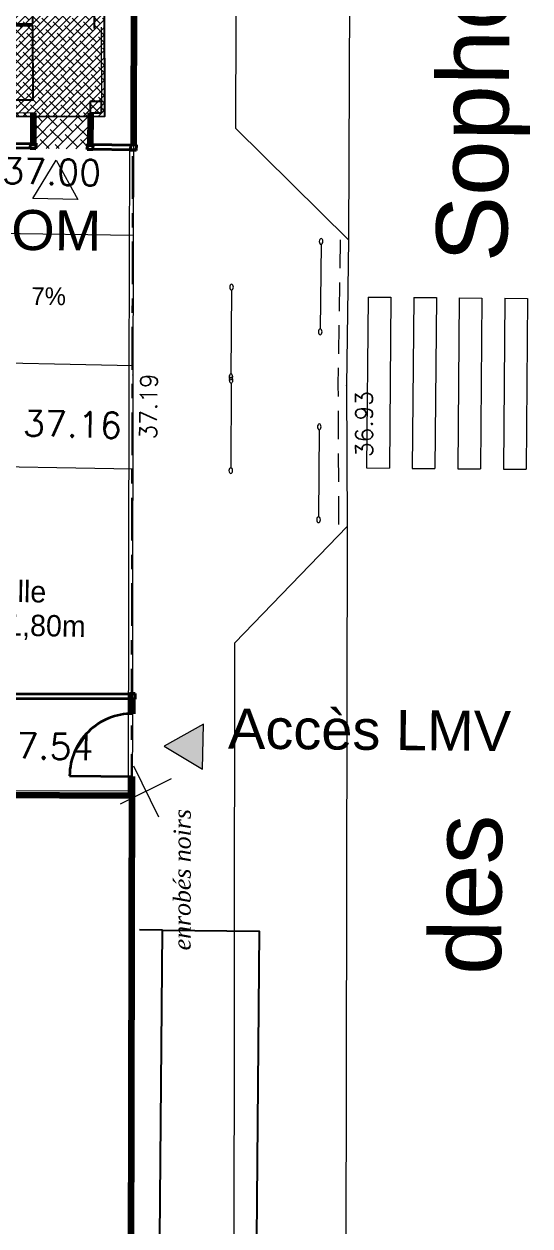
# Model space of a CAD drawing. Extents: x 996 to 1166918, y 537 to 295728.
# Drawn here: x 1157.61 to 1166.5, y 641.6 to 662.71 of the extents above; entities that cross this region are included whole.
import ezdxf

# ---------------------------------------------------------------- set-up
doc = ezdxf.new("R2010")
doc.units = 0
doc.header["$MEASUREMENT"] = 0
for name, pattern in [('CONTINU', [0]), ('DGN2', [0.75, 0.5, -0.25]), ('DGN3', [1.25, 1, -0.25]), ('DGN4', [1.5, 0.75, -0.25, 0.25, -0.25])]:
    doc.linetypes.add(name, pattern=pattern)
doc.layers.get('0').update_dxf_attribs({"linetype": 'CONTINUOUS', "lineweight": 0})
doc.layers.add('Béton', color=7, linetype='CONTINU', lineweight=5, true_color=0xaba9a0)
doc.layers.add('Clôtures', color=7, linetype='CONTINUOUS', lineweight=120, true_color=0x04c83f)
for name, color, linetype, lineweight in [('CF-FON-CADASTRE-DIGITALISE', 6, 'DGN4', 0), ('CF-TOPO-ALTITUDE-VOIRIE', 7, 'CONTINUOUS', 0), ('CF-TOPO-CARROYAGE', 7, 'CONTINUOUS', 0), ('CF-TOPO-MOBILIER-FIXE', 7, 'CONTINUOUS', 0), ('CF-TOPO-NATURE-MATERIAUX', 7, 'CONTINUOUS', 0), ('CF-TOPO-NATURE-MATERIAUX-TXT', 7, 'CONTINUOUS', 0), ('CF-TOPO-VOIRIE', 7, 'CONTINUOUS', 0), ('DIVERS', 7, 'CONTINU', 5), ('Niveaux projet', 7, 'CONTINU', 5), ('Texte projet', 7, 'CONTINU', 5)]:
    doc.layers.add(name, color=color, linetype=linetype, lineweight=lineweight)
doc.layers.add('Locaux OM', color=7, linetype='CONTINUOUS')
doc.layers.add('TEXTE', color=7, linetype='CONTINUOUS')
doc.layers.add('Trottoirs', color=7, linetype='CONTINUOUS', true_color=0xffffff)
doc.styles.add('LEROY', font='j_leroy')
doc.styles.add('SIMPLEX', font='simplex.shx')
doc.styles.get("Standard").update_dxf_attribs({"font": 'arial.ttf'})
doc.styles.add('Style-Times New Roman IF', font='timesi.ttf')

# ---------------------------------------------------------------- blocks, each defined once
blk = doc.blocks.new('cf132arceau-vehicules')
blk.add_line((0.031, 0), (0.969, 0))
for centre in [(0, 0), (1, 0)]:
    blk.add_circle(centre, 0.0314)
blk = doc.blocks.new('CROIX')
at = {"linetype": 'CONTINU'}
for p, q in [((0, 0.5), (0, -0.5)), ((-0.5, 0), (0.5, 0))]:
    blk.add_line(p, q, dxfattribs=at)
blk = doc.blocks.new('A$C11037D69')
at = {"layer": 'CF-TOPO-NATURE-MATERIAUX', "linetype": 'DGN2', "lineweight": 0, "ltscale": 3}
for p, q in [((0.06, 0.06), (0.06, 6.06)), ((0.06, 6.06), (2.11, 6.06)), ((2.11, 6.06), (2.11, 0.06)), ((0.91, 0.06), (0.06, 0.06)), ((2.11, 0.06), (1.91, 0.06))]:
    blk.add_line(p, q, dxfattribs=at)
at = {"layer": 'Locaux OM', "ltscale": 0.05}
for points in [[(0, 0), (2.17, 0), (2.17, 6.12), (0, 6.12)], [(0.06, 5.86), (0.26, 5.86), (0.26, 6.06), (0.06, 6.06)], [(1.91, 5.86), (2.11, 5.86), (2.11, 6.06), (1.91, 6.06)], [(0.06, 4.53), (0.91, 4.53), (0.91, 5.83), (0.06, 5.83)], [(0.06, 3.19), (0.91, 3.19), (0.91, 4.49), (0.06, 4.49)], [(0.06, 2.96), (0.26, 2.96), (0.26, 3.16), (0.06, 3.16)], [(1.91, 2.96), (2.11, 2.96), (2.11, 3.16), (1.91, 3.16)], [(0.06, 1.63), (0.91, 1.63), (0.91, 2.93), (0.06, 2.93)], [(0.06, 0.29), (0.91, 0.29), (0.91, 1.59), (0.06, 1.59)], [(0.06, 0.06), (0.26, 0.06), (0.26, 0.26), (0.06, 0.26)], [(1.91, 0.06), (2.11, 0.06), (2.11, 0.26), (1.91, 0.26)]]:
    blk.add_lwpolyline(points, close=True, dxfattribs=at)

msp = doc.modelspace()

# ---------------------------------------------------------------- hatches: boundary and pattern name
at = {"layer": 'Béton', "ltscale": 0.05}
h = msp.add_hatch(dxfattribs=at)
h.set_pattern_fill('ANSI38', color=256, scale=0.75, style=0)
h.set_pattern_definition([(45, (1234.66075, 653.56351), (-0.06629126, 0.06629126), []), (135, (1234.66075, 653.56351), (-0.19887378, 0.06629126), [0.234375, -0.140625])])
h.paths.add_polyline_path([(1156.863, 661.082), (1159.033, 661.088), (1159.015, 667.208), (1156.845, 667.202)])
h = msp.add_hatch(dxfattribs=at)
h.set_pattern_fill('ANSI38', color=256, style=0)
h.set_pattern_definition([(45, (1234.66075, 653.56351), (-0.08838835, 0.08838835), []), (135, (1234.66075, 653.56351), (-0.26516504, 0.08838835), [0.3125, -0.1875])])
h.paths.add_polyline_path([(1158.773, 660.51), (1158.781, 661.087), (1157.773, 661.085), (1157.773, 660.526)])
at = {"layer": 'DIVERS', "ltscale": 0.05}
msp.add_hatch(color=256, dxfattribs=at).paths.add_polyline_path([(1160.071, 650.026), (1160.749, 649.62), (1160.762, 650.41)])

# ---------------------------------------------------------------- linework, layer by layer
for p, q in [((1163.428, 696.793), (1163.312, 658.914)), ((1163.654, 657.911), (1163.628, 654.911)), ((1163.654, 657.911), (1164.054, 657.908)), ((1164.054, 657.908), (1164.028, 654.908)), ((1164.454, 657.904), (1164.428, 654.904)), ((1164.454, 657.904), (1164.854, 657.901)), ((1164.854, 657.901), (1164.828, 654.901)), ((1165.254, 657.897), (1165.228, 654.897)), ((1165.254, 657.897), (1165.653, 657.894)), ((1165.653, 657.894), (1165.628, 654.894)), ((1166.053, 657.89), (1166.028, 654.89)), ((1166.053, 657.89), (1166.453, 657.887)), ((1166.453, 657.887), (1166.427, 654.887)), ((1163.628, 654.911), (1164.028, 654.908)), ((1164.428, 654.904), (1164.828, 654.901)), ((1165.228, 654.897), (1165.628, 654.894)), ((1166.028, 654.89), (1166.427, 654.887)), ((1163.285, 653.88), (1163.215, 612.108))]:
    msp.add_line(p, q)
at = {"layer": 'CF-FON-CADASTRE-DIGITALISE', "lineweight": 0, "flags": 128}
msp.add_lwpolyline([(1050.968, 703.567), (1053.482, 706.703), (1054.868, 711.757), (1098.804, 711.085), (1101.999, 712.978), (1112.616, 712.853), (1112.579, 707.868), (1117.23, 707.834), (1117.273, 710.777), (1153.907, 710.161, -0.128061), (1156.194, 709.608, -0.158091), (1158.331, 707.385, 0.029168), (1158.834, 706.487, -0.115233), (1159.602, 701.898), (1159.408, 609.46), (1158.951, 609.468), (1158.813, 602.433), (1152.032, 598.153, -0.108271), (1148.523, 597.143), (1064.89, 598.051, -0.391305), (1050.624, 612.661), (1050.97, 704.056), (1050.006, 709.836, 0.020715), (1049.379, 712.281, 0.027295), (1048.249, 715.408)], format="xyb", dxfattribs=at)
at = {"layer": 'CF-TOPO-ALTITUDE-VOIRIE', "lineweight": 0, "flags": 128}
for points in [[(1159.528, 656.546, 1), (1159.519, 656.541, 1), (1159.528, 656.546)], [(1163.279, 656.363, 1), (1163.27, 656.359, 1), (1163.279, 656.363)]]:
    msp.add_lwpolyline(points, format="xyb", dxfattribs=at)
at = {"layer": 'CF-TOPO-VOIRIE', "lineweight": 0}
msp.add_line((1156.684, 659.043), (1159.53, 658.998), dxfattribs=at)
at = {"layer": 'CF-TOPO-VOIRIE', "lineweight": 0, "flags": 128}
for points in [[(1163.41, 697.788), (1163.428, 696.793), (1161.398, 694.206), (1161.38, 677.857), (1161.324, 660.879), (1163.312, 658.914)], [(1159.578, 675.237), (1159.523, 656.544), (1159.496, 634.455), (1159.469, 626.369)], [(1159.465, 660.5), (1159.453, 656.544), (1159.444, 649.155)], [(1163.312, 658.914), (1163.275, 656.361), (1163.285, 653.88)], [(1159.524, 656.701), (1156.212, 656.774)], [(1156.19, 654.955), (1159.521, 654.898)], [(1163.208, 610.507), (1163.215, 612.108), (1161.252, 614.141), (1161.297, 634.541), (1161.313, 651.841), (1163.285, 653.88)]]:
    msp.add_lwpolyline(points, dxfattribs=at)
at = {"layer": 'CF-TOPO-VOIRIE', "linetype": 'DGN2', "lineweight": 0, "flags": 128}
msp.add_lwpolyline([(1163.162, 658.916), (1163.125, 656.362), (1163.135, 653.879)], dxfattribs=at)
at = {"layer": 'Clôtures', "ltscale": 0.05}
for p, q in [((1159.578, 675.248), (1159.535, 660.588)), ((1157.773, 661.145), (1157.774, 660.566)), ((1158.783, 661.148), (1158.773, 660.55)), ((1159.516, 650.595), (1159.518, 650.849)), ((1159.469, 626.369), (1159.514, 649.495)), ((1159.514, 649.155), (1144.585, 649.214))]:
    msp.add_line(p, q, dxfattribs=at)
at = {"layer": 'Clôtures', "lineweight": 35, "ltscale": 0.05}
msp.add_line((1158.414, 649.504), (1159.514, 649.495), dxfattribs=at)
msp.add_arc((1159.514, 649.495), 1.1, 89.5038, 179.5038, dxfattribs=at)
at = {"layer": 'DIVERS', "lineweight": 40}
for p, q in [((1156.754, 660.622), (1157.825, 660.605)), ((1157.726, 660.618), (1157.721, 660.518)), ((1157.826, 660.613), (1157.726, 660.618)), ((1157.826, 660.613), (1157.821, 660.514)), ((1156.751, 660.542), (1157.822, 660.525)), ((1157.821, 660.514), (1157.721, 660.518)), ((1158.726, 660.604), (1158.721, 660.504)), ((1158.721, 660.511), (1159.583, 660.498)), ((1158.821, 660.5), (1158.721, 660.504)), ((1158.725, 660.591), (1159.587, 660.578)), ((1158.826, 660.599), (1158.726, 660.604)), ((1158.826, 660.599), (1158.821, 660.5)), ((1159.487, 660.591), (1159.483, 660.491)), ((1159.582, 660.486), (1159.483, 660.491)), ((1159.587, 660.586), (1159.487, 660.591)), ((1159.587, 660.586), (1159.582, 660.486)), ((1156.633, 650.943), (1159.565, 650.939)), ((1159.565, 650.951), (1159.465, 650.948)), ((1159.465, 650.948), (1159.467, 650.848)), ((1159.565, 650.951), (1159.567, 650.851)), ((1156.635, 650.863), (1159.567, 650.859)), ((1159.567, 650.851), (1159.467, 650.848))]:
    msp.add_line(p, q, dxfattribs=at)
at = {"layer": 'DIVERS', "ltscale": 0.05}
for p, q in [((1150.706, 649.266), (1159.444, 649.24)), ((1159.643, 646.798), (1160.043, 646.794))]:
    msp.add_line(p, q, dxfattribs=at)
for points in [[(1158.177, 660.318), (1158.56, 659.627), (1157.77, 659.64)], [(1160.071, 650.026), (1160.749, 649.62), (1160.762, 650.41)]]:
    msp.add_lwpolyline(points, close=True, dxfattribs=at)
at = {"layer": 'Locaux OM', "ltscale": 0.05}
msp.add_line((1158.843, 662.907), (1158.843, 662.629), dxfattribs=at)
at = {"layer": 'Trottoirs', "ltscale": 0.05}
msp.add_line((1160.043, 646.794), (1159.643, 646.798), dxfattribs=at)
msp.add_lwpolyline([(1160.044, 646.794), (1161.744, 646.779), (1161.562, 625.863), (1159.862, 625.884), (1160.044, 646.794)], dxfattribs=at)

# ---------------------------------------------------------------- block references
at = {"layer": 'CF-TOPO-CARROYAGE', "rotation": 26.18773148999673}
msp.add_blockref('CROIX', (1159.755, 649.234), dxfattribs=at)
at = {"layer": 'CF-TOPO-MOBILIER-FIXE', "lineweight": 0, "extrusion": (0, 0, -1)}
for p, xscale, zscale, rotation in [((-1162.828, 658.889), 1.588072117732227, 1.260187334380191, 270.5212757905454), ((-1161.257, 658.086), 1.576873375508314, 1.255736188659204, 270.3878331309554), ((-1161.248, 656.451), 1.587109768122777, 1.259805448520838, 270.1931726307826), ((-1162.797, 655.633), 1.631188619856714, 1.277179948110943, 270.4462326926449)]:
    msp.add_blockref('cf132arceau-vehicules', p, dxfattribs=dict(at, xscale=xscale, zscale=zscale, rotation=rotation))
at = {"layer": 'Locaux OM', "ltscale": 0.05, "rotation": 0.1686121999999879}
msp.add_blockref('A$C11037D69', (1156.863, 661.082), dxfattribs=at)

# ---------------------------------------------------------------- texts
at = {"layer": 'CF-TOPO-ALTITUDE-VOIRIE', "linetype": 'DGN3', "lineweight": 0, "style": 'SIMPLEX'}
for s, height, rotation, p in [('37.00', 0.45, 358.6469, (1157.228, 659.906)), ('37.19', 0.3, 89.1572, (1159.941, 655.409)), ('36.93', 0.3, 90.2325, (1163.736, 655.103)), ('37.16', 0.45, 358.6469, (1157.591, 655.473)), ('37.54', 0.45, 358.6469, (1157.092, 649.819))]:
    msp.add_text(s, height=height, rotation=rotation, dxfattribs=at).set_placement(p)
at = {"layer": 'CF-TOPO-NATURE-MATERIAUX-TXT', "color": 7, "linetype": 'DGN3', "lineweight": 0, "style": 'Style-Times New Roman IF'}
msp.add_text('enrobés noirs', height=0.3, rotation=89.9458, dxfattribs=at).set_placement((1160.538, 646.44))
at = {"layer": 'Niveaux projet', "style": 'LEROY'}
msp.add_text('7%%%', height=0.3125, rotation=359.678, dxfattribs=at).set_placement((1157.744, 657.772))
at = {"layer": 'TEXTE'}
for s, height, rotation, p in [('Rue                    des                    Sophoras', 1.24997, 89.4838, (1165.867, 633.099)), ('OM', 0.7031, 359.4879, (1157.386, 658.74)), ('Accès LMV', 0.7031, 359.4879, (1161.193, 649.983))]:
    msp.add_text(s, height=height, rotation=rotation, dxfattribs=at).set_placement(p)
at = {"layer": 'Texte projet', "style": 'LEROY'}
for s, p in [('Grille', (1156.83, 652.569)), ('H:1,80m', (1156.798, 651.977))]:
    msp.add_text(s, height=0.375, rotation=358.9495, dxfattribs=at).set_placement(p)

doc.saveas('drawing.dxf')
